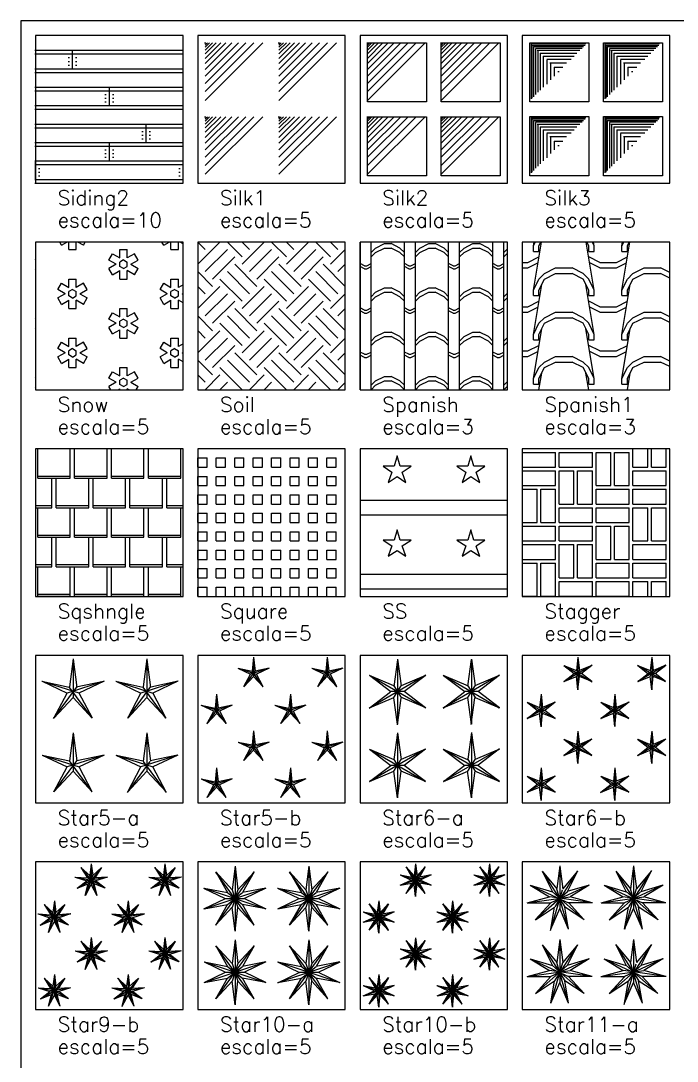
# Model space of a CAD drawing. Header units: inches. Extents: x -1 to 462, y -162 to 137.
# Drawn here: x 120 to 164.5, y -91.5 to -21 of the extents above; entities that cross this region are included whole.
import ezdxf

# ---------------------------------------------------------------- set-up
doc = ezdxf.new("R2010")
doc.units = ezdxf.units.IN
doc.header["$MEASUREMENT"] = 0
doc.layers.add('FORMATO', color=7, linetype='Continuous', plot=False)
for name, color, linetype in [('HATCH', 7, 'Continuous'), ('RECTANGLE', 7, 'Continuous'), ('TEXT', 5, 'Continuous')]:
    doc.layers.add(name, color=color, linetype=linetype)
doc.styles.add('nr', font='simplex.shx')

msp = doc.modelspace()

# ---------------------------------------------------------------- hatches: boundary and pattern name
at = {"layer": 'HATCH'}
h = msp.add_hatch(dxfattribs=at)
h.set_pattern_fill('SIDING2', color=256, scale=10, style=0, pattern_type=2)
h.set_pattern_definition([(0, (121, -32), (0, 1.25), [10, 0]), (0, (121, -31.75), (0, 1.25), [10, 0]), (90, (121, -31.75), (-2.5, 2.5), [1.25, -8.75]), (90, (121.25, -31.5), (-2.5, 2.5), [0, -0.25, 0, -0.25, 0, -9.5]), (90, (130.75, -31.5), (-2.5, 2.5), [0, -0.25, 0, -0.25, 0, -9.5]), (90, (126, -30.5), (-7.5, 2.5), [1.25, -8.75]), (90, (125.75, -30.25), (-7.5, 2.5), [0, -0.25, 0, -0.25, 0, -9.5]), (90, (126.25, -30.25), (-7.5, 2.5), [0, -0.25, 0, -0.25, 0, -9.5])])
h.paths.add_polyline_path([(121, -32), (131, -32), (131, -22), (121, -22)])
h = msp.add_hatch(dxfattribs=at)
h.set_pattern_fill('SILK1', color=256, scale=5, style=0, pattern_type=2)
h.set_pattern_definition([(0, (132.5, -27.5), (0, 5), [0, -5]), (45, (132.5, -27.55000000000001), (-5.00000154724476, 0), [0.07071, -7.000354999999999]), (45, (132.5, -27.65000000000001), (-5.00000154724476, 0), [0.21213, -6.858935000000001]), (45, (132.5, -27.80000000000001), (0, 5.00000154724476), [0.424265, -6.646805000000001]), (45, (132.5, -28), (0, 5.00000154724476), [0.707105, -6.36396]), (45, (132.5, -28.25), (0, 5.00000154724476), [1.06066, -6.010409999999999]), (45, (132.5, -28.55000000000001), (0, 5.00000154724476), [1.484925, -5.586145]), (45, (132.5, -28.90000000000001), (0, 5.00000154724476), [1.9799, -5.09117]), (45, (132.5, -29.30000000000001), (0, 5.00000154724476), [2.545585, -4.525485]), (45, (132.5, -29.75), (0, 5.00000154724476), [3.18198, -3.889085]), (45, (132.5, -30.25), (0, 5.00000154724476), [3.889085, -3.18198]), (45, (132.5, -30.8), (0, 5.00000154724476), [4.666905, -2.404165]), (45, (132.5, -31.40000000000001), (0, 5.00000154724476), [5.515435000000001, -1.555635])])
h.paths.add_polyline_path([(132, -32), (142, -32), (142, -22), (132, -22)])
h = msp.add_hatch(dxfattribs=at)
h.set_pattern_fill('SILK2', color=256, scale=5, style=0, pattern_type=2)
h.set_pattern_definition([(90, (143.5, -31.5), (-4.999999999999999, 5), [4, -1]), (180, (147.5, -31.5), (-5.000000000000001, -4.999999999999999), [4, -1]), (270, (147.5, -27.5), (4.999999999999999, -5.000000000000001), [4, -1]), (0, (143.5, -27.5), (5, 5), [4, -1]), (45, (143.5, -31.40000000000001), (0, 5.00000154724476), [5.515435000000001, -1.555635]), (45, (143.5, -30.8), (0, 5.00000154724476), [4.666905, -2.404165]), (45, (143.5, -30.25), (0, 5.00000154724476), [3.889085, -3.18198]), (45, (143.5, -29.75), (0, 5.00000154724476), [3.18198, -3.889085]), (45, (143.5, -29.30000000000001), (0, 5.00000154724476), [2.545585, -4.525485]), (45, (143.5, -28.90000000000001), (0, 5.00000154724476), [1.9799, -5.09117]), (45, (143.5, -28.55000000000001), (0, 5.00000154724476), [1.484925, -5.586145]), (45, (143.5, -28.25), (0, 5.00000154724476), [1.06066, -6.010409999999999]), (45, (143.5, -28), (0, 5.00000154724476), [0.707105, -6.36396]), (45, (143.5, -27.80000000000001), (0, 5.00000154724476), [0.424265, -6.646805000000001]), (45, (143.5, -27.65000000000001), (-5.00000154724476, 0), [0.21213, -6.858935000000001]), (45, (143.5, -27.55000000000001), (-5.00000154724476, 0), [0.07071, -7.000354999999999]), (0, (143.5, -27.5), (0, 5), [0, -5])])
h.paths.add_polyline_path([(143, -32), (153, -32), (153, -22), (143, -22)])
h = msp.add_hatch(dxfattribs=at)
h.set_pattern_fill('SILK3', color=256, scale=5, style=0, pattern_type=2)
h.set_pattern_definition([(270, (154.6, -27.55000000000001), (4.999999999999999, -5.000000000000001), [3.75, -1.25]), (270, (154.65, -27.65000000000001), (4.999999999999999, -5.000000000000001), [3.6, -1.4]), (270, (154.75, -27.75), (4.999999999999999, -5.000000000000001), [3.4, -1.6]), (270, (154.9, -27.90000000000001), (4.999999999999999, -5.000000000000001), [3.1, -1.9]), (270, (155.05, -28), (4.999999999999999, -5.000000000000001), [2.85, -2.15]), (270, (155.2, -28.19999999999999), (4.999999999999999, -5.000000000000001), [2.5, -2.5]), (270, (155.4, -28.40000000000001), (4.999999999999999, -5.000000000000001), [2.1, -2.9]), (270, (155.65, -28.65000000000001), (4.999999999999999, -5.000000000000001), [1.65, -3.35]), (270, (155.9, -28.84999999999999), (4.999999999999999, -5.000000000000001), [1.15, -3.85]), (270, (156.15, -29.15000000000001), (4.999999999999999, -5.000000000000001), [0.6, -4.4]), (0, (156.45, -29.44999999999999), (0, 5), [0, -5]), (0, (156.15, -29.15000000000001), (5, 5), [0.6, -4.4]), (0, (155.85, -28.84999999999999), (5, 5), [1.15, -3.85]), (0, (155.65, -28.59999999999999), (5, 5), [1.65, -3.35]), (0, (155.4, -28.40000000000001), (5, 5), [2.1, -2.9]), (0, (155.2, -28.19999999999999), (5, 5), [2.5, -2.5]), (0, (155, -28), (5, 5), [2.9, -2.1]), (0, (154.9, -27.84999999999999), (5, 5), [3.15, -1.85]), (0, (154.75, -27.75), (5, 5), [3.4, -1.6]), (0, (154.65, -27.65000000000001), (5, 5), [3.6, -1.4]), (0, (154.6, -27.55000000000001), (5, 5), [3.7, -1.3]), (0, (154.5, -27.5), (5, 5), [4, -1]), (270, (158.5, -27.5), (4.999999999999999, -5.000000000000001), [4, -1]), (180, (158.5, -31.5), (-5.000000000000001, -4.999999999999999), [4, -1]), (90, (154.5, -31.5), (-4.999999999999999, 5), [4, -1])])
h.paths.add_polyline_path([(154, -32), (164, -32), (164, -22), (154, -22)])
h = msp.add_hatch(dxfattribs=at)
h.set_pattern_fill('SNOW', color=256, scale=5, style=0)
h.set_pattern_definition([(0, (123.25, -44.5), (3.464101615, 2), [0.5, -2.964101615]), (59.99999999999999, (122.509, -43.2165), (-6.887712622472009e-11, 3.999999999880701), [0.5, -2.964101615]), (120, (122.759, -44.2165), (-3.464101615068877, 1.999999999880701), [0.4999999999999999, -2.964101614999999]), (90, (123.25, -44.5), (-3.464101615, 2), [0.567, -0.288, 0.29, -0.288, 0.567, -2]), (90, (123.75, -44.5), (-3.464101615, 2), [0.567, -0.288, 0.29, -0.288, 0.567, -2]), (29.99999999999999, (124, -43.5), (6.887795889198856e-11, 3.999999999880701), [0.567, -2, 0.567, -0.288, 0.29, -0.288]), (150, (123, -43.5), (-3.464101615068877, -1.999999999880701), [0.567, -2, 0.567, -0.288, 0.29, -0.288]), (210, (123, -43.5), (-6.887712622472009e-11, -3.999999999880701), [0.567, -2, 0.567, -0.288, 0.29, -0.288]), (329.9999999999999, (124, -43.5), (3.464101615068879, 1.999999999880699), [0.567, -2, 0.567, -0.288, 0.29, -0.288])])
h.paths.add_polyline_path([(121, -46), (131, -46), (131, -36), (121, -36)])
h = msp.add_hatch(dxfattribs=at)
h.set_pattern_fill('SOIL', color=256, scale=5, style=0)
h.set_pattern_definition([(45, (132, -43.5), (2.775557561562891e-16, 2.999999999915652), [2.1213203435, -2.1213203435]), (45, (132.5, -44), (2.775557561562891e-16, 2.999999999915652), [2.1213203435, -2.1213203435]), (45, (133, -44.5), (2.775557561562891e-16, 2.999999999915652), [2.1213203435, -2.1213203435]), (315, (133.5, -44.5), (2.999999999915652, -8.326672684688674e-16), [2.1213203435, -2.1213203435]), (315, (134, -44), (2.999999999915652, -8.326672684688674e-16), [2.1213203435, -2.1213203435]), (315, (134.5, -43.5), (2.999999999915652, -8.326672684688674e-16), [2.1213203435, -2.1213203435])])
h.paths.add_polyline_path([(132, -46), (142, -46), (142, -36), (132, -36)])
h = msp.add_hatch(dxfattribs=at)
h.set_pattern_fill('SPANISH', color=256, scale=3, style=0)
h.set_pattern_definition([(0, (143.3, -43.81), (3, 3), [0.15, -2.85]), (0, (143.3, -43.59999999999999), (3, 3), [0.15, -2.85]), (0, (144.65, -45.40000000000001), (3, 3), [0.45, -2.55]), (0, (144.65, -45.09999999999999), (3, 3), [0.45, -2.55]), (90, (143, -46), (-3, 3), [3, 3]), (90, (143.75, -46), (-3, 3), [3, 3]), (45, (143.75, -46), (3.33066907387547e-16, 3.000000000057074), [0.4242640686, -3.818376617999999]), (45, (143.75, -45.7), (3.33066907387547e-16, 3.000000000057074), [0.4242640686, -3.818376617999999]), (135, (143, -46), (-3.000000000057074, 3.33066907387547e-16), [0.4242640686, -3.818376617999999]), (135, (143, -45.7), (-3.000000000057074, 3.33066907387547e-16), [0.4242640686, -3.818376617999999]), (26.56505119999999, (144.05, -45.7), (3.000000000000282, 1.200193611161637e-09), [0.6708203931, -6.03738354]), (26.56505119999999, (144.05, -45.40000000000001), (3.000000000000282, 1.200193611161637e-09), [0.6708203931, -6.03738354]), (26.56505119999999, (143.45, -43.81), (3.000000000000282, 1.200193611161637e-09), [0.3354, -6.372803930999999]), (26.56505119999999, (143.45, -43.59999999999999), (3.000000000000282, 1.200193611161637e-09), [0.3354, -6.372803930999999]), (153.4349488, (145.7, -45.7), (-3.000000000000282, 1.200193777695091e-09), [0.6708203931, -6.03738354]), (153.4349488, (145.7, -45.40000000000001), (-3.000000000000282, 1.200193777695091e-09), [0.6708203931, -6.03738354]), (153.4349488, (143.3, -43.81), (-3.000000000000282, 1.200193777695091e-09), [0.3354, -6.372803930999999]), (153.4349488, (143.3, -43.59999999999999), (-3.000000000000282, 1.200193777695091e-09), [0.3354, -6.372803930999999])])
h.paths.add_polyline_path([(143, -46), (153, -46), (153, -36), (143, -36)])
h = msp.add_hatch(dxfattribs=at)
h.set_pattern_fill('SPANISH1', color=256, scale=3, style=0)
h.set_pattern_definition([(0, (154.75, -45.625), (6, 3), [0.375, -3.375, 0.375, -1.875]), (0, (156.25, -44.125), (6, 3), [1.125, -4.875]), (0, (156.25, -43.75), (6, 3), [1.125, -1.875, 1.125, -1.875]), (0, (159.25, -43.375), (6, 3), [1.125, -4.875]), (90, (154.75, -45.625), (-6, 3.000000000000001), [0.375, -2.625]), (90, (155.125, -45.625), (-6, 3.000000000000001), [0.375, -2.625]), (90, (158.5, -45.625), (-6, 3.000000000000001), [0.375, -2.625]), (90, (158.875, -45.625), (-6, 3.000000000000001), [0.375, -2.625]), (45, (155.125, -44.5), (3.33066907387547e-16, 3.000000000057074), [0.5303301, -7.954951275000001]), (135, (158.5, -44.5), (3.33066907387547e-16, 3.000000000057074), [0.5303301, -7.954951275000001]), (26.56505118, (155.5, -44.5), (-1.52996282309914e-10, 3.000000000000282), [0.8385255, -5.869678431]), (26.56505118, (155.5, -44.125), (-1.52996282309914e-10, 3.000000000000282), [0.8385255, -5.869678431]), (26.56505118, (154.375, -43.75), (-1.52996282309914e-10, 3.000000000000282), [0.7623, -5.945903930999999]), (26.56505118, (154.375, -43.375), (-1.52996282309914e-10, 3.000000000000282), [0.8385255, -5.869678431]), (63.43494882, (154.75, -45.25), (1.529959492430066e-10, 3.000000000000282), [0.8385254999999999, -12.577882365]), (63.43494882, (155.125, -45.25), (1.529959492430066e-10, 3.000000000000282), [0.8385254999999999, -12.577882365]), (116.56505118, (158.5, -45.25), (-1.52996282309914e-10, 3.000000000000282), [0.8385255, -12.577882365]), (116.56505118, (158.875, -45.25), (-1.52996282309914e-10, 3.000000000000282), [0.8385255, -12.577882365]), (153.43494882, (158.125, -44.5), (1.529967819102751e-10, 3.000000000000282), [0.8385255, -5.869678431]), (153.43494882, (158.125, -44.125), (1.529967819102751e-10, 3.000000000000282), [0.8385255, -5.869678431]), (153.43494882, (159.25, -43.75), (1.529967819102751e-10, 3.000000000000282), [0.7623, -5.945903930999999]), (153.43494882, (159.25, -43.375), (1.529967819102751e-10, 3.000000000000282), [0.8385255, -5.869678431]), (80.53767779200001, (154.75, -45.25), (-1.341177169322805e-12, 2.999999999902239), [3.421554, -33.07502118]), (99.46232220799997, (158.875, -45.25), (1.342176370044967e-12, 2.999999999902238), [3.421554, -33.07502118])])
h.paths.add_polyline_path([(154, -46), (164, -46), (164, -36), (154, -36)])
h = msp.add_hatch(dxfattribs=at)
h.set_pattern_fill('SQSHNGLE', color=256, scale=5, style=0)
h.set_pattern_definition([(0, (121.15, -60), (1.25, 2), [2.2, -0.3]), (0, (121.15, -59.84999999999999), (1.25, 2), [2.2, -0.3]), (90, (123.35, -60), (-1.25, 2), [2, -2]), (90, (123.65, -60), (-1.25, 2), [2, -2])])
h.paths.add_polyline_path([(121, -60), (131, -60), (131, -50), (121, -50)])
h = msp.add_hatch(dxfattribs=at)
h.set_pattern_fill('SQUARE', color=256, scale=5, style=0)
h.set_pattern_definition([(0, (132, -60), (0, 0.625), [0.625, -0.625]), (90, (132, -60), (-0.625, 3.826894855694929e-17), [0.625, -0.625])])
h.paths.add_polyline_path([(132, -60), (142, -60), (142, -50), (132, -50)])
h = msp.add_hatch(dxfattribs=at)
h.set_pattern_fill('SS', color=256, scale=5, style=0, pattern_type=2)
h.set_pattern_definition([(180, (146.45, -56.2), (-5.000000000000001, -4.999999999999999), [0.75, -4.25]), (326.3099, (144.55, -56.2), (9.9999977888558, -5.000006672535958), [0.7211099999999999, -17.306645]), (109.6538, (146.1, -57.3), (-19.99997623685873, 55.00001067803112), [0.7433049999999999, -73.58704]), (254.0546, (145.5, -55.5), (-4.999999446481906, -20.00000063326075), [0.72801, -35.67254]), (33.6901, (144.9, -57.3), (-9.9999977888558, -5.000006672535959), [0.7211099999999999, -17.306645]), (250.3462, (145.15, -56.59999999999999), (19.9999762368587, 55.00001067803112), [0.7433049999999999, -73.58704]), (180, (145.3, -56.2), (-5.000000000000001, -4.999999999999999), [0.75, -4.25]), (105.9454, (145.7, -56.2), (4.999999446481899, -20.00000063326075), [0.72801, -35.67254]), (326.3099, (145.5, -56.90000000000001), (9.9999977888558, -5.000006672535958), [0.7211099999999999, -17.306645]), (33.6901, (145.85, -56.59999999999999), (-9.9999977888558, -5.000006672535959), [0.7211099999999999, -17.306645]), (0, (143, -58.5), (5, 5), [5, 0]), (0, (143, -59.5), (5, 5), [5, 0])])
h.paths.add_polyline_path([(143, -60), (153, -60), (153, -50), (143, -50)])
h = msp.add_hatch(dxfattribs=at)
h.set_pattern_fill('STAGGER', color=256, scale=5, style=0)
h.set_pattern_definition([(0, (154, -60), (2.5, 1.25), [1, -0.25, 1, -0.25, 2.25, -5.25]), (0, (156.5, -59), (2.5, 1.25), [2.25, -7.75]), (0, (154, -57.5), (2.5, 1.25), [2.25, -7.75]), (0, (154, -56.5), (2.5, 1.25), [2.25, -0.25, 1, -0.25, 1, -5.25]), (90, (154, -60), (2.5, 1.25), [2.25, -0.25, 1, -0.25, 1, -0.25]), (90, (155, -60), (2.5, 1.25), [2.25, -2.75]), (90, (155.25, -60), (2.5, 1.25), [2.25, -2.75]), (90, (156.25, -60), (2.5, 1.25), [2.25, -0.25, 1, -0.25, 1, -0.25])])
h.paths.add_polyline_path([(154, -60), (164, -60), (164, -50), (154, -50)])
h = msp.add_hatch(dxfattribs=at)
h.set_pattern_fill('STAR5-A', color=256, scale=5, style=0, pattern_type=2)
h.set_pattern_definition([(126.4309, (124.8, -73.3), (-85.00008633232711, 114.9999369576757), [2.610075, -258.397585]), (197.7447, (125.6, -70.8), (-14.99999666845658, -5.000007333906274), [2.62488, -128.619165]), (270, (123.5, -69.3), (4.999999999999999, -5.000000000000001), [2.6, -2.4]), (342.2553, (121.4, -70.8), (109.9999811561959, -35.00005381352713), [2.62488, -128.619165]), (53.56910000000001, (122.2, -73.3), (70.00006851759676, 94.9999515786086), [2.610075, -258.397585]), (205.2011, (125.6, -70.8), (-9.999999280843015, -4.999996610765271), [1.87883, -92.06263999999997]), (192.2005, (125.6, -70.8), (-114.9999870660743, -25.00006497296475), [1.89275, -187.382185]), (132.8789, (124.8, -73.3), (-4.999999639869263, 5.000003147602233), [1.910495, -93.61436999999997]), (117.8973, (124.8, -73.3), (-40.00004117133977, 74.99998083500255), [1.92354, -94.25337999999999]), (62.1027, (122.2, -73.3), (5.000004000273181, 10.00000055916259), [1.92354, -94.25337999999998]), (47.12109999999999, (122.2, -73.3), (59.99999876623821, 65.00000396470404), [1.910495, -93.61436999999998]), (347.7995, (121.4, -70.8), (69.9999937332011, -15.0000365709307), [1.89275, -187.382185]), (334.7989, (121.4, -70.8), (75.00001619505889, -34.99996782493562), [1.87883, -92.06263999999999]), (262.5041, (123.5, -69.3), (-15.00008432060598, -114.9999873120225), [1.916375, -189.7213]), (277.4959, (123.5, -69.3), (10.00005563379861, -74.99999027130725), [1.916375, -189.7213])])
h.paths.add_polyline_path([(121, -74), (131, -74), (131, -64), (121, -64)])
h = msp.add_hatch(dxfattribs=at)
h.set_pattern_fill('STAR5-B', color=256, scale=5, style=0, pattern_type=2)
h.set_pattern_definition([(125.5377, (136.4, -71.15), (-15.00000786765315, 19.99999124013668), [1.29035, -41.72128]), (197.7447, (136.8, -69.9), (-14.99999666845658, -5.000007333906274), [1.31244, -129.931605]), (270, (135.75, -69.15), (4.999999999999999, -5.000000000000001), [1.3, -3.7]), (342.2553, (134.7, -69.9), (109.9999811561959, -35.00005381352713), [1.31244, -129.931605]), (54.4623, (135.1, -71.15), (10.00000492237854, 14.9999979832742), [1.29035, -41.72128]), (205.2011, (136.8, -69.9), (-9.999999280843015, -4.999996610765271), [0.9394149999999999, -93.00205499999997]), (191.8887, (136.8, -69.9), (-69.99998650524672, -15.00005267624425), [0.9708249999999999, -96.11161499999999]), (132.8789, (136.4, -71.15), (-4.999999639869263, 5.000003147602233), [0.9552499999999998, -94.56961499999998]), (117.8973, (136.4, -71.15), (-40.00004117133977, 74.99998083500255), [0.96177, -95.21515]), (62.1027, (135.1, -71.15), (5.000004000273181, 10.00000055916259), [0.9617699999999999, -95.21514999999998]), (47.12109999999999, (135.1, -71.15), (59.99999876623821, 65.00000396470404), [0.9552499999999999, -94.569615]), (348.1113, (134.7, -69.9), (24.99999474303553, -5.000016032518856), [0.9708249999999999, -96.11161499999999]), (334.7989, (134.7, -69.9), (75.00001619505889, -34.99996782493562), [0.939415, -93.00205499999998]), (263.991, (135.75, -69.15), (-4.999996587409223, -49.9999987545302), [0.9552499999999999, -94.569615]), (276.009, (135.75, -69.15), (4.999993443330943, -45.0000014173294), [0.9552499999999999, -94.569615]), (276.009, (133.25, -71.65), (4.999993443330943, -45.0000014173294), [0.9552499999999999, -94.569615]), (263.991, (133.25, -71.65), (-4.999996587409223, -49.9999987545302), [0.9552499999999999, -94.569615]), (334.7989, (132.2, -72.4), (75.00001619505889, -34.99996782493562), [0.939415, -93.00205499999998]), (348.1113, (132.2, -72.4), (24.99999474303553, -5.000016032518856), [0.9708249999999999, -96.11161499999999]), (47.12109999999999, (132.6, -73.65), (59.99999876623821, 65.00000396470404), [0.9552499999999999, -94.569615]), (62.1027, (132.6, -73.65), (5.000004000273181, 10.00000055916259), [0.9617699999999999, -95.21514999999998]), (117.8973, (133.9, -73.65), (-40.00004117133977, 74.99998083500255), [0.96177, -95.21515]), (132.8789, (133.9, -73.65), (-4.999999639869263, 5.000003147602233), [0.9552499999999998, -94.56961499999998]), (191.8887, (134.3, -72.4), (-69.99998650524672, -15.00005267624425), [0.9708249999999999, -96.11161499999999]), (205.2011, (134.3, -72.4), (-9.999999280843015, -4.999996610765271), [0.9394149999999999, -93.00205499999997]), (54.4623, (132.6, -73.65), (10.00000492237854, 14.9999979832742), [1.29035, -41.72128]), (342.2553, (132.2, -72.4), (109.9999811561959, -35.00005381352713), [1.31244, -129.931605]), (270, (133.25, -71.65), (4.999999999999999, -5.000000000000001), [1.3, -3.7]), (197.7447, (134.3, -72.4), (-14.99999666845658, -5.000007333906274), [1.31244, -129.931605]), (125.5377, (133.9, -73.65), (-15.00000786765315, 19.99999124013668), [1.29035, -41.72128])])
h.paths.add_polyline_path([(132, -74), (142, -74), (142, -64), (132, -64)])
h = msp.add_hatch(dxfattribs=at)
h.set_pattern_fill('STAR6-A', color=256, scale=5, style=0, pattern_type=2)
h.set_pattern_definition([(57.99460000000001, (145.25, -71.9), (15.00000552688847, 24.99999472393775), [0.9433999999999999, -46.22651]), (180, (145.95, -71.5), (-5.000000000000001, -4.999999999999999), [0.8999999999999999, -4.1]), (302.0054, (145.25, -71.1), (10.00000584613023, -14.99999738928598), [0.9433999999999999, -46.22651]), (210.0686, (147.4, -70.4), (-59.99998750205136, -35.00001826203425), [4.3909, -105.38159]), (270, (145.5, -69.3), (4.999999999999999, -5.000000000000001), [4.4, -0.6]), (329.9314000000001, (143.6, -70.4), (34.99999427683047, -20.00000921806997), [4.390899999999999, -105.38159]), (217.1847, (147.4, -70.4), (-125.0000113646812, -94.99998571770844), [1.820025, -180.18272]), (202.9887, (147.4, -70.4), (-35.00000515126582, -14.9999877871239), [1.792345, -177.44214]), (157.0113, (147.4, -72.6), (-130.0000169511352, 54.99996449444836), [1.792345, -177.44214]), (142.8153, (147.4, -72.6), (-20.00000322986745, 14.99999962385054), [1.820025, -180.18272]), (97.90719999999999, (145.5, -73.7), (-5.000024201687681, 34.99999511703305), [1.81728, -179.91054]), (82.0928, (145.5, -73.7), (20.00009249527428, 144.9999851880006), [1.81728, -179.91054]), (37.1847, (143.6, -72.6), (125.0000113646811, 94.99998571770847), [1.820025, -180.18272]), (22.98869999999999, (143.6, -72.6), (35.00000515126581, 14.99998778712391), [1.792345, -177.44214]), (337.0113, (143.6, -70.4), (130.0000169511352, -54.99996449444837), [1.792345, -177.44214]), (322.8153, (143.6, -70.4), (20.00000322986743, -14.99999962385057), [1.820025, -180.18272]), (262.0928, (145.5, -69.3), (-20.00009249527427, -144.9999851880006), [1.81728, -179.91054]), (277.9072, (145.5, -69.3), (5.000024201687671, -34.99999511703306), [1.81728, -179.91054])])
h.paths.add_polyline_path([(143, -74), (153, -74), (153, -64), (143, -64)])
h = msp.add_hatch(dxfattribs=at)
h.set_pattern_fill('STAR6-B', color=256, scale=5, style=0, pattern_type=2)
h.set_pattern_definition([(63.4349, (157.65, -70.45), (2.024535763478497e-06, 5.00000005031209), [0.447215, -10.733125]), (180, (158, -70.25), (-5.000000000000001, -4.999999999999999), [0.5, -4.5]), (296.5651, (157.65, -70.05), (5.000006546981901, -4.99999578970454), [0.4472149999999999, -10.733125]), (210.0686, (158.7, -69.7), (-59.99998750205136, -35.00001826203425), [2.19545, -107.57704]), (270, (157.75, -69.15), (4.999999999999999, -5.000000000000001), [2.2, -2.8]), (329.9314000000001, (156.8, -69.7), (34.99999427683047, -20.00000921806997), [2.19545, -107.57704]), (218.1572, (158.7, -69.7), (-25.00000841752493, -19.99999029211472), [0.890225, -88.13224499999998]), (202.3801, (158.7, -69.7), (-60.00001400784604, -24.99996368686171), [0.9192400000000001, -91.00464500000001]), (157.6199, (158.7, -70.8), (-25.00000596697931, 9.999983720722948), [0.9192400000000001, -91.00464500000001]), (141.8428, (158.7, -70.8), (-45.00001783277889, 34.99997779749127), [0.890225, -88.13224499999998]), (96.3402, (157.75, -71.35), (-5.000007894798467, 39.99999701303211), [0.90554, -44.371385]), (83.6598, (157.75, -71.35), (-1.488325050216788e-06, 5.000001580199529), [0.90554, -44.371385]), (38.1572, (156.8, -70.8), (25.00000841752492, 19.99999029211472), [0.890225, -88.13224499999998]), (22.3801, (156.8, -70.8), (60.00001400784603, 24.99996368686172), [0.9192400000000001, -91.00464500000001]), (337.6199, (156.8, -69.7), (25.00000596697931, -9.999983720722962), [0.9192400000000001, -91.00464500000001]), (321.8428, (156.8, -69.7), (45.00001783277889, -34.99997779749128), [0.890225, -88.13224499999998]), (263.6598, (157.75, -69.15), (1.488325049661676e-06, -5.000001580199529), [0.90554, -44.371385]), (276.3402, (157.75, -69.15), (5.000007894798452, -39.99999701303211), [0.90554, -44.371385]), (276.3402, (155.25, -71.65), (5.000007894798452, -39.99999701303211), [0.90554, -44.371385]), (263.6598, (155.25, -71.65), (1.488325049661676e-06, -5.000001580199529), [0.90554, -44.371385]), (321.8428, (154.3, -72.2), (45.00001783277889, -34.99997779749128), [0.890225, -88.13224499999998]), (337.6199, (154.3, -72.2), (25.00000596697931, -9.999983720722962), [0.9192400000000001, -91.00464500000001]), (22.3801, (154.3, -73.3), (60.00001400784603, 24.99996368686172), [0.9192400000000001, -91.00464500000001]), (38.1572, (154.3, -73.3), (25.00000841752492, 19.99999029211472), [0.890225, -88.13224499999998]), (83.6598, (155.25, -73.85), (-1.488325050216788e-06, 5.000001580199529), [0.90554, -44.371385]), (96.3402, (155.25, -73.85), (-5.000007894798467, 39.99999701303211), [0.90554, -44.371385]), (141.8428, (156.2, -73.3), (-45.00001783277889, 34.99997779749127), [0.890225, -88.13224499999998]), (157.6199, (156.2, -73.3), (-25.00000596697931, 9.999983720722948), [0.9192400000000001, -91.00464500000001]), (202.3801, (156.2, -72.2), (-60.00001400784604, -24.99996368686171), [0.9192400000000001, -91.00464500000001]), (218.1572, (156.2, -72.2), (-25.00000841752493, -19.99999029211472), [0.890225, -88.13224499999998]), (329.9314000000001, (154.3, -72.2), (34.99999427683047, -20.00000921806997), [2.19545, -107.57704]), (270, (155.25, -71.65), (4.999999999999999, -5.000000000000001), [2.2, -2.8]), (210.0686, (156.2, -72.2), (-59.99998750205136, -35.00001826203425), [2.19545, -107.57704]), (296.5651, (155.15, -72.55), (5.000006546981901, -4.99999578970454), [0.4472149999999999, -10.733125]), (180, (155.5, -72.75), (-5.000000000000001, -4.999999999999999), [0.5, -4.5]), (63.4349, (155.15, -72.95), (2.024535763478497e-06, 5.00000005031209), [0.447215, -10.733125])])
h.paths.add_polyline_path([(154, -74), (164, -74), (164, -64), (154, -64)])
h = msp.add_hatch(dxfattribs=at)
h.set_pattern_fill('STAR9-B', color=256, scale=5, style=0, pattern_type=2)
h.set_pattern_definition([(270, (124.75, -83.15), (4.999999999999999, -5.000000000000001), [1.4, -3.6]), (190.1247, (125.85, -84.05), (-54.99999709680729, -10.00002692525953), [1.422145, -140.79248]), (149.7436, (125.7, -84.8), (-35.00001227927365, 19.99997443401349), [1.389245, -68.07297500000001]), (230.7106, (125.45, -83.4), (-19.99999714139026, -25.00000450000922), [1.421265, -69.642085]), (309.2894, (124.05, -83.4), (24.99999815954911, -30.0000031979126), [1.421265, -69.64208500000001]), (349.8753, (123.65, -84.05), (84.99999394824529, -15.00004294308486), [1.422145, -140.79248]), (30.2564, (123.8, -84.8), (25.00001046818707, 14.99998667500198), [1.389245, -68.07297500000001]), (69.6769, (124.35, -85.3), (34.99994107278626, 95.00002200167502), [1.43962, -142.52218]), (110.3231, (125.15, -85.3), (-14.99997197955985, 40.0000096797947), [1.43962, -142.52218]), (237.2648, (125.45, -83.4), (-34.99997452833522, -55.00001402146354), [0.832165, -82.38441999999999]), (222.5104, (125.45, -83.4), (-5.000003310945347, -4.999998472905824), [0.8139400000000001, -80.58016]), (197.354, (125.85, -84.05), (-15.00000249510553, -4.999993665303761), [0.8381549999999999, -82.97711999999997]), (183.3665, (125.85, -84.05), (-79.99999660984349, -5.000054816772459), [0.8514699999999998, -84.29546499999998]), (158.1986, (125.7, -84.8), (-15.00000136505385, 4.999999552503248), [0.807775, -26.11805]), (142.4314, (125.7, -84.8), (-19.99999673414588, 15.00000235549244), [0.82006, -81.186035]), (118.0725, (125.15, -85.3), (-35.00001717374482, 64.99999143132919), [0.85, -84.14999999999998]), (104.0362, (125.15, -85.3), (-4.999990286806223, 15.0000027299487), [0.8246199999999999, -19.790905]), (75.9638, (124.35, -85.3), (-5.005972490562671e-06, 5.000002879359165), [0.8246199999999999, -19.790905]), (61.9275, (124.35, -85.3), (4.999999927182625, 9.999999448173671), [0.8500000000000001, -84.14999999999999]), (37.5686, (123.8, -84.8), (44.9999944594842, 35.00000526427733), [0.82006, -81.186035]), (21.8014, (123.8, -84.8), (10.00000118598218, 4.999996666436876), [0.807775, -26.11805]), (356.6335000000001, (123.65, -84.05), (4.999998130898472, -3.432762045313398e-06), [0.8514699999999998, -84.29546499999998]), (342.646, (123.65, -84.05), (65.00001009548417, -19.99997251129559), [0.838155, -82.97711999999999]), (317.4896, (124.05, -83.4), (55.00004336935597, -49.99995359173408), [0.8139400000000001, -80.58016]), (302.7352, (124.05, -83.4), (9.99999343616051, -15.00000670893756), [0.832165, -82.38441999999999]), (277.125, (124.75, -83.15), (4.999991409469816, -35.00000189922643), [0.806225, -39.505065]), (262.875, (124.75, -83.15), (2.667058394620336e-06, -5.00000077627173), [0.806225, -39.505065]), (262.875, (122.25, -85.65), (2.667058394620336e-06, -5.00000077627173), [0.806225, -39.505065]), (277.125, (122.25, -85.65), (4.999991409469816, -35.00000189922643), [0.806225, -39.505065]), (302.7352, (121.55, -85.9), (9.99999343616051, -15.00000670893756), [0.832165, -82.38441999999999]), (317.4896, (121.55, -85.9), (55.00004336935597, -49.99995359173408), [0.8139400000000001, -80.58016]), (342.646, (121.15, -86.55), (65.00001009548417, -19.99997251129559), [0.838155, -82.97711999999999]), (356.6335000000001, (121.15, -86.55), (4.999998130898472, -3.432762045313398e-06), [0.8514699999999998, -84.29546499999998]), (21.8014, (121.3, -87.3), (10.00000118598218, 4.999996666436876), [0.807775, -26.11805]), (37.5686, (121.3, -87.3), (44.9999944594842, 35.00000526427733), [0.82006, -81.186035]), (61.9275, (121.85, -87.8), (4.999999927182625, 9.999999448173671), [0.8500000000000001, -84.14999999999999]), (75.9638, (121.85, -87.8), (-5.005972490562671e-06, 5.000002879359165), [0.8246199999999999, -19.790905]), (104.0362, (122.65, -87.8), (-4.999990286806223, 15.0000027299487), [0.8246199999999999, -19.790905]), (118.0725, (122.65, -87.8), (-35.00001717374482, 64.99999143132919), [0.85, -84.14999999999998]), (142.4314, (123.2, -87.3), (-19.99999673414588, 15.00000235549244), [0.82006, -81.186035]), (158.1986, (123.2, -87.3), (-15.00000136505385, 4.999999552503248), [0.807775, -26.11805]), (183.3665, (123.35, -86.55), (-79.99999660984349, -5.000054816772459), [0.8514699999999998, -84.29546499999998]), (197.354, (123.35, -86.55), (-15.00000249510553, -4.999993665303761), [0.8381549999999999, -82.97711999999997]), (222.5104, (122.95, -85.9), (-5.000003310945347, -4.999998472905824), [0.8139400000000001, -80.58016]), (237.2648, (122.95, -85.9), (-34.99997452833522, -55.00001402146354), [0.832165, -82.38441999999999]), (110.3231, (122.65, -87.8), (-14.99997197955985, 40.0000096797947), [1.43962, -142.52218]), (69.6769, (121.85, -87.8), (34.99994107278626, 95.00002200167502), [1.43962, -142.52218]), (30.2564, (121.3, -87.3), (25.00001046818707, 14.99998667500198), [1.389245, -68.07297500000001]), (349.8753, (121.15, -86.55), (84.99999394824529, -15.00004294308486), [1.422145, -140.79248]), (309.2894, (121.55, -85.9), (24.99999815954911, -30.0000031979126), [1.421265, -69.64208500000001]), (230.7106, (122.95, -85.9), (-19.99999714139026, -25.00000450000922), [1.421265, -69.642085]), (149.7436, (123.2, -87.3), (-35.00001227927365, 19.99997443401349), [1.389245, -68.07297500000001]), (190.1247, (123.35, -86.55), (-54.99999709680729, -10.00002692525953), [1.422145, -140.79248]), (270, (122.25, -85.65), (4.999999999999999, -5.000000000000001), [1.4, -3.6])])
h.paths.add_polyline_path([(121, -88), (131, -88), (131, -78), (121, -78)])
h = msp.add_hatch(dxfattribs=at)
h.set_pattern_fill('STAR10-A', color=256, scale=5, style=0, pattern_type=2)
h.set_pattern_definition([(251.5651, (134.7, -84.9), (5.841741636536391e-06, -4.999998956178978), [1.26491, -14.546475]), (288.4349, (134.3, -84.9), (4.99999201611354, -10.00000217296481), [1.26491, -14.546475]), (321.3402, (134, -85.1), (20.00000141929959, -14.99999500082965), [1.280625, -30.734995]), (0, (133.85, -85.5), (5, 5), [1.3, -3.7]), (38.6598, (134, -85.9), (5.000000534901485, 5.000000656028444), [1.280625, -30.734995]), (341.5651, (132.4, -84.8), (4.999998956178978, 5.841741636536391e-06), [4.42719, -11.3842]), (18.4349, (132.4, -86.2), (10.00000217296481, 4.99999201611354), [4.427189999999999, -11.3842]), (54.1623, (133.2, -87.3), (25.0000265867127, 34.99997875672188), [4.440720000000001, -106.577295]), (270, (134.5, -83.3), (4.999999999999999, -5.000000000000001), [4.4, -0.6]), (125.8377, (135.8, -87.3), (-40.00004640156249, 54.99996661025666), [4.440720000000001, -106.577295]), (240.2551, (135.8, -83.7), (-5.000001559876617, -9.999998059873882), [1.61245, -38.698835]), (227.4896, (135.8, -83.7), (-49.99995359173408, -55.00004336935598), [1.62788, -79.76622]), (205.7693, (136.6, -84.8), (-9.999999809571353, -4.999996672906184), [1.610125, -159.4023]), (190.6197, (136.6, -84.8), (-24.99999333876092, -5.000021481397341), [1.62788, -79.76622]), (169.3803, (136.6, -86.2), (-54.99999202309083, 10.00004041559185), [1.62788, -79.76621999999999]), (154.2307, (136.6, -86.2), (-135.0000322459287, 64.99993259963206), [1.610125, -159.4023]), (132.5104, (135.8, -87.3), (-4.999998472905824, 5.000003310945347), [1.62788, -79.76622]), (119.7449, (135.8, -87.3), (-15.00001048956497, 24.99999650421557), [1.61245, -38.698835]), (97.12499999999997, (134.5, -87.7), (-4.999991409469828, 35.00000189922643), [1.61245, -38.698835]), (82.875, (134.5, -87.7), (-2.667058394134614e-06, 5.00000077627173), [1.61245, -38.698835]), (60.25510000000001, (133.2, -87.3), (5.000001559876611, 9.999998059873885), [1.61245, -38.69883499999999]), (47.4896, (133.2, -87.3), (49.99995359173406, 55.000043369356), [1.62788, -79.76622]), (25.76930000000001, (132.4, -86.2), (9.999999809571351, 4.999996672906189), [1.610125, -159.4023]), (10.6197, (132.4, -86.2), (24.99999333876092, 5.000021481397338), [1.62788, -79.76622]), (349.3803, (132.4, -84.8), (54.99999202309083, -10.00004041559191), [1.62788, -79.76621999999999]), (334.2307000000001, (132.4, -84.8), (135.0000322459287, -64.99993259963203), [1.610125, -159.4023]), (312.5104, (133.2, -83.7), (4.999998472905824, -5.000003310945348), [1.62788, -79.76622]), (299.7449, (133.2, -83.7), (15.00001048956496, -24.99999650421558), [1.61245, -38.698835]), (262.875, (134.5, -83.3), (2.667058394620336e-06, -5.00000077627173), [1.61245, -38.698835]), (277.125, (134.5, -83.3), (4.999991409469816, -35.00000189922643), [1.61245, -38.698835])])
h.paths.add_polyline_path([(132, -88), (142, -88), (142, -78), (132, -78)])
h = msp.add_hatch(dxfattribs=at)
h.set_pattern_fill('STAR10-B', color=256, scale=5, style=0, pattern_type=2)
h.set_pattern_definition([(251.5651, (146.85, -83.95), (5.841741636536391e-06, -4.999998956178978), [0.632455, -15.178935]), (288.4349, (146.65, -83.95), (4.99999201611354, -10.00000217296481), [0.632455, -15.178935]), (321.3402, (146.5, -84.05), (20.00000141929959, -14.99999500082965), [0.6403099999999999, -31.37531]), (0, (146.45, -84.25), (5, 5), [0.6, -4.4]), (38.6598, (146.5, -84.45), (5.000000534901485, 5.000000656028444), [0.6403099999999999, -31.37531]), (341.5651, (145.7, -83.9), (4.999998956178978, 5.841741636536391e-06), [2.213595, -13.597795]), (18.4349, (145.7, -84.6), (10.00000217296481, 4.99999201611354), [2.213594999999999, -13.597795]), (54.1623, (146.1, -85.15), (25.0000265867127, 34.99997875672188), [2.22036, -108.797655]), (270, (146.75, -83.15), (4.999999999999999, -5.000000000000001), [2.2, -2.8]), (125.8377, (147.4, -85.15), (-40.00004640156249, 54.99996661025666), [2.22036, -108.797655]), (240.2551, (147.4, -83.35), (-5.000001559876617, -9.999998059873882), [0.806225, -39.505065]), (227.4896, (147.4, -83.35), (-49.99995359173408, -55.00004336935598), [0.8139400000000001, -80.58016]), (205.0169, (147.8, -83.9), (-10.00000102740241, -5.000000728315026), [0.8276450000000001, -81.93708000000001]), (190.6197, (147.8, -83.9), (-24.99999333876092, -5.000021481397341), [0.8139400000000001, -80.58016]), (169.3803, (147.8, -84.6), (-54.99999202309083, 10.00004041559185), [0.81394, -80.58015999999999]), (154.9831, (147.8, -84.6), (-64.99999790085532, 30.000009167887), [0.8276450000000001, -81.93708000000001]), (132.5104, (147.4, -85.15), (-4.999998472905824, 5.000003310945347), [0.8139400000000001, -80.58016]), (119.7449, (147.4, -85.15), (-15.00001048956497, 24.99999650421557), [0.806225, -39.505065]), (97.12499999999997, (146.75, -85.35), (-4.999991409469828, 35.00000189922643), [0.806225, -39.505065]), (82.875, (146.75, -85.35), (-2.667058394134614e-06, 5.00000077627173), [0.806225, -39.505065]), (60.25510000000001, (146.1, -85.15), (5.000001559876611, 9.999998059873885), [0.8062249999999999, -39.50506499999999]), (47.4896, (146.1, -85.15), (49.99995359173406, 55.000043369356), [0.8139400000000001, -80.58016]), (25.0169, (145.7, -84.6), (10.00000102740241, 5.000000728315026), [0.8276450000000001, -81.93708000000001]), (10.6197, (145.7, -84.6), (24.99999333876092, 5.000021481397338), [0.8139400000000001, -80.58016]), (349.3803, (145.7, -83.9), (54.99999202309083, -10.00004041559191), [0.81394, -80.58015999999999]), (334.9830999999999, (145.7, -83.9), (64.99999790085529, -30.00000916788706), [0.827645, -81.93708]), (312.5104, (146.1, -83.35), (4.999998472905824, -5.000003310945348), [0.8139400000000001, -80.58016]), (299.7449, (146.1, -83.35), (15.00001048956496, -24.99999650421558), [0.806225, -39.505065]), (262.875, (146.75, -83.15), (2.667058394620336e-06, -5.00000077627173), [0.806225, -39.505065]), (277.125, (146.75, -83.15), (4.999991409469816, -35.00000189922643), [0.806225, -39.505065]), (277.125, (144.25, -85.65), (4.999991409469816, -35.00000189922643), [0.806225, -39.505065]), (262.875, (144.25, -85.65), (2.667058394620336e-06, -5.00000077627173), [0.806225, -39.505065]), (299.7449, (143.6, -85.85), (15.00001048956496, -24.99999650421558), [0.806225, -39.505065]), (312.5104, (143.6, -85.85), (4.999998472905824, -5.000003310945348), [0.8139400000000001, -80.58016]), (334.9830999999999, (143.2, -86.4), (64.99999790085529, -30.00000916788706), [0.827645, -81.93708]), (349.3803, (143.2, -86.4), (54.99999202309083, -10.00004041559191), [0.81394, -80.58015999999999]), (10.6197, (143.2, -87.1), (24.99999333876092, 5.000021481397338), [0.8139400000000001, -80.58016]), (25.0169, (143.2, -87.1), (10.00000102740241, 5.000000728315026), [0.8276450000000001, -81.93708000000001]), (47.4896, (143.6, -87.65), (49.99995359173406, 55.000043369356), [0.8139400000000001, -80.58016]), (60.25510000000001, (143.6, -87.65), (5.000001559876611, 9.999998059873885), [0.8062249999999999, -39.50506499999999]), (82.875, (144.25, -87.85), (-2.667058394134614e-06, 5.00000077627173), [0.806225, -39.505065]), (97.12499999999997, (144.25, -87.85), (-4.999991409469828, 35.00000189922643), [0.806225, -39.505065]), (119.7449, (144.9, -87.65), (-15.00001048956497, 24.99999650421557), [0.806225, -39.505065]), (132.5104, (144.9, -87.65), (-4.999998472905824, 5.000003310945347), [0.8139400000000001, -80.58016]), (154.9831, (145.3, -87.1), (-64.99999790085532, 30.000009167887), [0.8276450000000001, -81.93708000000001]), (169.3803, (145.3, -87.1), (-54.99999202309083, 10.00004041559185), [0.81394, -80.58015999999999]), (190.6197, (145.3, -86.4), (-24.99999333876092, -5.000021481397341), [0.8139400000000001, -80.58016]), (205.0169, (145.3, -86.4), (-10.00000102740241, -5.000000728315026), [0.8276450000000001, -81.93708000000001]), (227.4896, (144.9, -85.85), (-49.99995359173408, -55.00004336935598), [0.8139400000000001, -80.58016]), (240.2551, (144.9, -85.85), (-5.000001559876617, -9.999998059873882), [0.806225, -39.505065]), (125.8377, (144.9, -87.65), (-40.00004640156249, 54.99996661025666), [2.22036, -108.797655]), (270, (144.25, -85.65), (4.999999999999999, -5.000000000000001), [2.2, -2.8]), (54.1623, (143.6, -87.65), (25.0000265867127, 34.99997875672188), [2.22036, -108.797655]), (18.4349, (143.2, -87.1), (10.00000217296481, 4.99999201611354), [2.213594999999999, -13.597795]), (341.5651, (143.2, -86.4), (4.999998956178978, 5.841741636536391e-06), [2.213595, -13.597795]), (38.6598, (144, -86.95), (5.000000534901485, 5.000000656028444), [0.6403099999999999, -31.37531]), (0, (143.95, -86.75), (5, 5), [0.6, -4.4]), (321.3402, (144, -86.55), (20.00000141929959, -14.99999500082965), [0.6403099999999999, -31.37531]), (288.4349, (144.15, -86.45), (4.99999201611354, -10.00000217296481), [0.632455, -15.178935]), (251.5651, (144.35, -86.45), (5.841741636536391e-06, -4.999998956178978), [0.632455, -15.178935])])
h.paths.add_polyline_path([(143, -88), (153, -88), (153, -78), (143, -78)])
h = msp.add_hatch(dxfattribs=at)
h.set_pattern_fill('STAR11-A', color=256, scale=5, style=0, pattern_type=2)
h.set_pattern_definition([(172.1467, (158.7, -85.8), (-110.0000030716134, 14.99997616832392), [2.927455, -143.445355]), (204.7751, (158.5, -84.6), (-10.00000384531696, -4.999992897304566), [2.863565, -68.72553999999998]), (237.6804, (157.7, -83.65), (-59.99996937850439, -95.00001676228202), [2.89914, -287.0146399999999]), (270, (156.5, -83.3), (4.999999999999999, -5.000000000000001), [2.9, -2.1]), (302.3196, (155.3, -83.65), (94.9999598784087, -150.000027654531), [2.89914, -287.0146399999999]), (335.2249, (154.5, -84.6), (55.00001710919558, -24.99996094622588), [2.863565, -68.72554]), (7.853300000000002, (154.3, -85.8), (34.99999990438953, 4.99998993802815), [2.927455, -143.445355]), (41.4677, (154.85, -86.95), (130.000013442771, 114.9999882639), [2.869234999999999, -284.0540999999999]), (73.7798, (155.9, -87.6), (45.00001743053214, 154.9999946155028), [2.863999999999999, -283.5360699999999]), (106.2202, (157.1, -87.6), (-35.0000128752192, 119.9999967428312), [2.863999999999999, -283.5360699999999]), (318.5323, (156, -85.05), (85.00000473647653, -74.99999160569214), [2.869235, -284.0540999999999]), (243.4349, (157.7, -83.65), (-2.024535762923385e-06, -5.00000005031209), [1.56525, -9.61509]), (230.1944, (157.7, -83.65), (-20.00001216292566, -24.99999030650714), [1.56205, -37.4892]), (211.6075, (158.5, -84.6), (-40.00000288658414, -24.99999855879516), [1.526435, -74.795255]), (196.6992, (158.5, -84.6), (-15.00000456570891, -4.999990570407274), [1.566045, -50.635485]), (180, (158.7, -85.8), (-5.000000000000001, -4.999999999999999), [1.6, -3.4]), (165.0686, (158.7, -85.8), (-19.99999995791611, 4.999991846978914), [1.552415, -76.068455]), (146.8215, (158.15, -86.95), (-115.0000166974431, 74.9999783669564), [1.55322, -153.769025]), (132.3974, (158.15, -86.95), (-54.9999604100706, 60.00003675536617), [1.55724, -154.166875]), (113.1986, (157.1, -87.6), (-4.999998960048814, 9.999998376621658), [1.523155, -36.55571]), (99.46229999999998, (157.1, -87.6), (-4.999990696012178, 25.00000386847653), [1.52069, -28.89312]), (80.5377, (155.9, -87.6), (-1.938015986718833e-06, 5.000000386092109), [1.52069, -28.89312]), (66.80140000000002, (155.9, -87.6), (10.00000662632428, 24.99999865333537), [1.523155, -36.55571]), (47.6026, (154.85, -86.95), (49.99996370929622, 55.00003249444094), [1.55724, -154.166875]), (33.1785, (154.85, -86.95), (15.00000422361452, 9.99999754825828), [1.55322, -153.769025]), (14.9314, (154.3, -85.8), (55.00000267462763, 14.99998476989071), [1.552415, -76.068455]), (0, (154.3, -85.8), (5, 5), [1.6, -3.4]), (343.3008, (154.5, -84.6), (35.00000936660109, -9.999971533712532), [1.566045, -50.635485]), (328.3925, (154.5, -84.6), (25.00000071503945, -15.00000014426757), [1.526435, -74.79525499999998]), (309.8056, (155.3, -83.65), (5.000004010523854, -4.999998324986757), [1.56205, -37.4892]), (296.5651, (155.3, -83.65), (5.000006546981901, -4.99999578970454), [1.56525, -9.615089999999999]), (262.6476, (156.5, -83.3), (-5.000013415147293, -39.99999696238078), [1.56285, -154.722145]), (277.3524, (156.5, -83.3), (15.00004228339418, -114.9999947608618), [1.56285, -154.722145])])
h.paths.add_polyline_path([(154, -88), (164, -88), (164, -78), (154, -78)])

# ---------------------------------------------------------------- linework, layer by layer
at = {"layer": 'FORMATO'}
msp.add_lwpolyline([(120, -162), (220, -162), (220, -21), (120, -21)], close=True, dxfattribs=at)
at = {"layer": 'RECTANGLE'}
for points in [[(121, -32), (131, -32), (131, -22), (121, -22)], [(132, -32), (142, -32), (142, -22), (132, -22)], [(143, -32), (153, -32), (153, -22), (143, -22)], [(154, -32), (164, -32), (164, -22), (154, -22)], [(121, -46), (131, -46), (131, -36), (121, -36)], [(132, -46), (142, -46), (142, -36), (132, -36)], [(143, -46), (153, -46), (153, -36), (143, -36)], [(154, -46), (164, -46), (164, -36), (154, -36)], [(121, -60), (131, -60), (131, -50), (121, -50)], [(132, -60), (142, -60), (142, -50), (132, -50)], [(143, -60), (153, -60), (153, -50), (143, -50)], [(154, -60), (164, -60), (164, -50), (154, -50)], [(121, -74), (131, -74), (131, -64), (121, -64)], [(132, -74), (142, -74), (142, -64), (132, -64)], [(143, -74), (153, -74), (153, -64), (143, -64)], [(154, -74), (164, -74), (164, -64), (154, -64)], [(121, -88), (131, -88), (131, -78), (121, -78)], [(132, -88), (142, -88), (142, -78), (132, -78)], [(143, -88), (153, -88), (153, -78), (143, -78)], [(154, -88), (164, -88), (164, -78), (154, -78)]]:
    msp.add_lwpolyline(points, close=True, dxfattribs=at)

# ---------------------------------------------------------------- texts
at = {"layer": 'TEXT', "style": 'nr'}
for s, p in [('Siding2', (122.5, -33.5)), ('Silk1', (133.5, -33.5)), ('Silk2', (144.5, -33.5)), ('Silk3', (155.5, -33.5)), ('escala=10', (122.5, -35)), ('escala=5', (133.5, -35)), ('escala=5', (144.5, -35)), ('escala=5', (155.5, -35)), ('Snow', (122.5, -47.5)), ('Soil', (133.5, -47.5)), ('Spanish', (144.5, -47.5)), ('Spanish1', (155.5, -47.5)), ('escala=5', (122.5, -49)), ('escala=5', (133.5, -49)), ('escala=3', (144.5, -49)), ('escala=3', (155.5, -49)), ('Sqshngle', (122.5, -61.5)), ('Square', (133.5, -61.5)), ('SS', (144.5, -61.5)), ('Stagger', (155.5, -61.5)), ('escala=5', (122.5, -63)), ('escala=5', (133.5, -63)), ('escala=5', (144.5, -63)), ('escala=5', (155.5, -63)), ('Star5-a', (122.5, -75.5)), ('Star5-b', (133.5, -75.5)), ('Star6-a', (144.5, -75.5)), ('Star6-b', (155.5, -75.5)), ('escala=5', (122.5, -77)), ('escala=5', (133.5, -77)), ('escala=5', (144.5, -77)), ('escala=5', (155.5, -77)), ('Star9-b', (122.5, -89.5)), ('Star10-a', (133.5, -89.5)), ('Star10-b', (144.5, -89.5)), ('Star11-a', (155.5, -89.5)), ('escala=5', (122.5, -91)), ('escala=5', (133.5, -91)), ('escala=5', (144.5, -91)), ('escala=5', (155.5, -91))]:
    msp.add_text(s, height=1, dxfattribs=at).set_placement(p)

doc.saveas('drawing.dxf')
